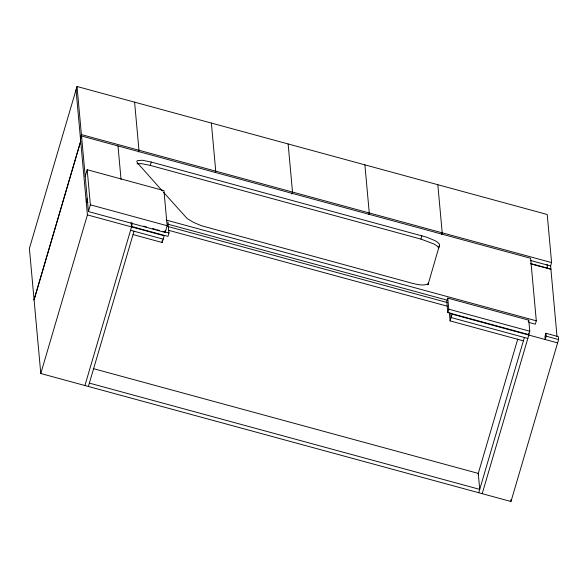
<?xml version="1.0" encoding="UTF-8"?>
<svg xmlns="http://www.w3.org/2000/svg" width="588" height="588" viewBox="0 0 588 588"><rect width="100%" height="100%" fill="white"/><g stroke="black" fill="none" stroke-linecap="round" stroke-linejoin="round"><path stroke-width="0.88" d="M428.042 284.629L439.486 245.203L439.251 243.924L437.729 242.381L435.017 240.668L426.8 237.221L151.278 162.053L142.384 160.259L137.364 160.612L136.791 161.59L137.563 163.008L162.303 190.924M530.317 260.425L550.611 265.945L551.595 262.586L547.215 214.488L77.021 86.487L29.4 248.452L40.785 373.512L510.979 501.513L558.6 339.548L558.335 336.652L545.936 333.278L544.951 336.637L545.216 339.533L546.201 336.174L545.936 333.278M80.409 137.945L81.401 134.586L77.021 86.487M80.541 139.385L81.534 136.026L530.619 258.286L536.307 320.813L535.323 324.172L529.119 322.489M34.06 299.682L80.696 141.069M34.082 299.917L80.718 141.311M85.209 176.437L87.186 169.719L163.949 190.615L167.146 225.733L165.169 232.444L88.406 211.548L81.534 136.026M87.222 198.56L86.23 201.919L87.972 202.397M40.785 373.512L87.414 214.907L76.036 89.846M88.406 211.548L90.376 204.83L87.186 169.719M138.481 151.939L138.974 150.263L134.593 102.158M132.498 223.087L131.514 226.446L167.977 236.369L168.962 233.01L167.955 221.948M84.922 385.53L131.558 226.924L131.124 222.191M137.011 163.817L141.399 163.618L150.293 165.412L151.278 162.053M88.376 386.47L134.02 231.224M133.035 234.583L162.207 242.521L164.184 235.803L87.414 214.907M150.293 165.412L420.89 239.081L421.883 235.722M441.713 234.487L442.205 232.804L437.825 184.706M439.486 245.203L438.501 248.562L438.258 247.283L436.744 245.74L434.032 244.027L420.89 239.081M428.02 284.71L428.52 283.026L427.755 284.033C423.007 286.011 417.671 284.489 412.864 283.46L201.441 225.741L193.452 222.352L187.16 218.538L163.508 192.291M447.769 298.123L446.784 301.482L447.791 312.544L528.781 334.594L529.766 331.235L528.759 320.166L447.769 298.123L448.776 309.185L447.791 312.544M523.394 340.849L450.085 320.894L452.054 314.176L557.615 342.907M478.059 474.134L517.771 339.063M528.267 321.849L528.759 320.166M478.735 492.737L524.386 337.49M482.189 493.677L528.825 335.072L528.656 333.256M138.445 151.579L138.974 150.263M215.215 172.475L215.745 171.159L211.364 123.054M291.721 194.033L292.508 192.055L288.127 143.957M368.75 214.275L369.271 212.952L364.898 164.853M441.676 234.127L442.205 232.804M81.401 134.586L551.595 262.586M530.523 263.527L550.89 269.069M530.545 263.769L550.912 269.311M166.191 220.059L536.307 320.813M167.859 224.138L446.777 300.071M90.376 204.83L167.146 225.733M167.646 226.431L447.549 302.629M168.433 230.268L447.453 306.223M143.788 226.159L146.39 226.865M152.468 228.519L155.07 229.232M156.812 229.702L159.414 230.415M162.891 231.356L168.962 233.01M448.776 309.185L529.766 331.235M546.201 336.174L558.6 339.548M130.565 230.283L163.192 239.162M527.84 338.431L451.07 317.535L450.665 313.095M93.22 368.588L478.272 473.406L479.727 489.378L89.361 383.111M550.559 265.416L557.034 336.549M547.09 264.284L547.435 268.135M510.81 499.697L510.979 501.513M449.357 312.904L450.085 320.894M165.007 230.65L165.169 232.444M162.045 240.749L162.207 242.521M117.997 145.956L121.047 179.487"/></g></svg>
